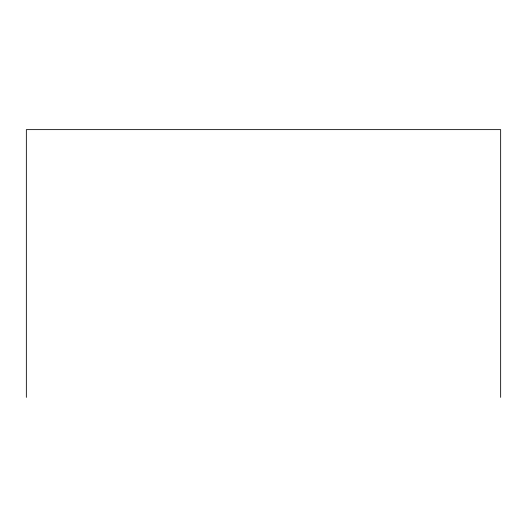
<?xml version="1.0" encoding="UTF-8"?>
<svg xmlns="http://www.w3.org/2000/svg" width="527" height="527" viewBox="0 0 527 527"><rect width="100%" height="100%" fill="white"/><g stroke="black" fill="none" stroke-linecap="round" stroke-linejoin="round"><path stroke-width="0.79" d="M500.65 397.371L500.65 129.629L26.35 129.629L26.35 397.371"/></g></svg>
